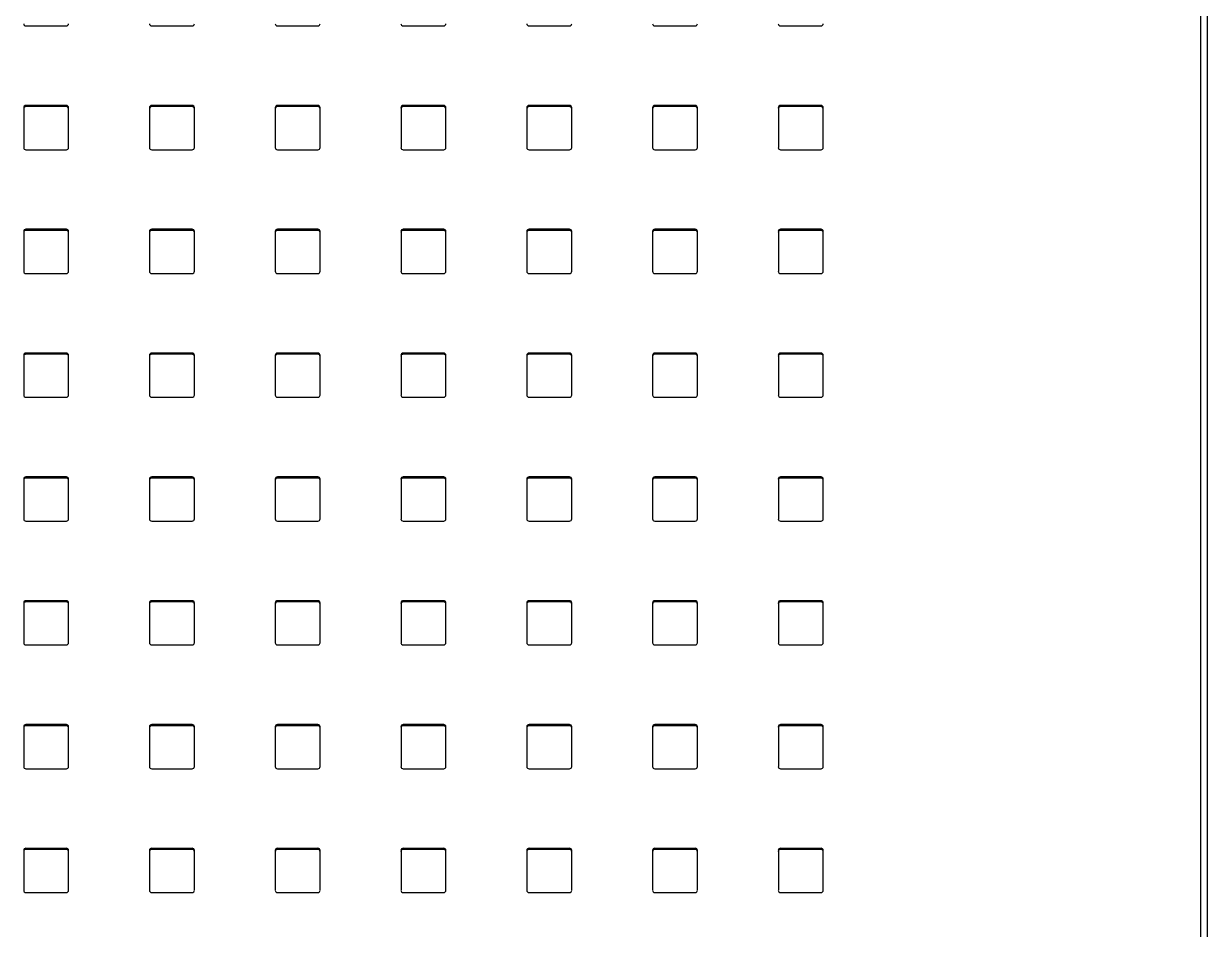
# Model space of a CAD drawing. Header units: millimetres. Extents: x -218071 to -203542, y 15363 to 51382.
# Drawn here: x -217470.7 to -217444.35, y 51340.92 to 51361.09 of the extents above; entities that cross this region are included whole.
import ezdxf

# ---------------------------------------------------------------- set-up
doc = ezdxf.new("R2010")
doc.units = ezdxf.units.MM
doc.header["$LTSCALE"] = 4
doc.layers.add('TPF-EQUIPEMENT', color=7, linetype='Continuous')

msp = doc.modelspace()

# ---------------------------------------------------------------- linework, layer by layer
at = {"layer": 'TPF-EQUIPEMENT', "color": 7, "linetype": 'Continuous', "lineweight": 25, "transparency": 33554671}
for p, q in [((-217444.503, 51382.036), (-217444.502, 51312.233)), ((-217444.353, 51381.961), (-217444.352, 51312.204)), ((-217470.652, 51361.039), (-217469.752, 51361.039)), ((-217467.852, 51361.039), (-217466.952, 51361.039)), ((-217465.052, 51361.039), (-217464.152, 51361.039)), ((-217462.252, 51361.039), (-217461.352, 51361.039)), ((-217459.452, 51361.039), (-217458.552, 51361.039)), ((-217456.652, 51361.039), (-217455.752, 51361.039)), ((-217453.852, 51361.039), (-217452.952, 51361.039)), ((-217470.702, 51359.217), (-217470.702, 51358.331)), ((-217469.752, 51359.266), (-217470.652, 51359.266)), ((-217469.752, 51359.24), (-217470.652, 51359.24)), ((-217469.702, 51358.331), (-217469.702, 51359.217)), ((-217467.902, 51359.217), (-217467.902, 51358.331)), ((-217466.952, 51359.266), (-217467.852, 51359.266)), ((-217466.952, 51359.24), (-217467.852, 51359.24)), ((-217466.902, 51358.331), (-217466.902, 51359.217)), ((-217465.102, 51359.217), (-217465.102, 51358.331)), ((-217464.152, 51359.266), (-217465.052, 51359.266)), ((-217464.152, 51359.24), (-217465.052, 51359.24)), ((-217464.102, 51358.331), (-217464.102, 51359.217)), ((-217462.302, 51359.217), (-217462.302, 51358.331)), ((-217461.352, 51359.266), (-217462.252, 51359.266)), ((-217461.352, 51359.24), (-217462.252, 51359.24)), ((-217461.302, 51358.331), (-217461.302, 51359.217)), ((-217459.502, 51359.217), (-217459.502, 51358.331)), ((-217458.552, 51359.266), (-217459.452, 51359.266)), ((-217458.552, 51359.24), (-217459.452, 51359.24)), ((-217458.502, 51358.331), (-217458.502, 51359.217)), ((-217456.702, 51359.217), (-217456.702, 51358.331)), ((-217455.752, 51359.266), (-217456.652, 51359.266)), ((-217455.752, 51359.24), (-217456.652, 51359.24)), ((-217455.702, 51358.331), (-217455.702, 51359.217)), ((-217453.902, 51359.217), (-217453.902, 51358.331)), ((-217452.952, 51359.266), (-217453.852, 51359.266)), ((-217452.952, 51359.24), (-217453.852, 51359.24)), ((-217452.902, 51358.331), (-217452.902, 51359.217)), ((-217470.652, 51358.281), (-217469.752, 51358.281)), ((-217467.852, 51358.281), (-217466.952, 51358.281)), ((-217465.052, 51358.281), (-217464.152, 51358.281)), ((-217462.252, 51358.281), (-217461.352, 51358.281)), ((-217459.452, 51358.281), (-217458.552, 51358.281)), ((-217456.652, 51358.281), (-217455.752, 51358.281)), ((-217453.852, 51358.281), (-217452.952, 51358.281)), ((-217470.702, 51356.459), (-217470.702, 51355.573)), ((-217469.752, 51356.509), (-217470.652, 51356.509)), ((-217469.752, 51356.483), (-217470.652, 51356.483)), ((-217469.702, 51355.573), (-217469.702, 51356.459)), ((-217467.902, 51356.459), (-217467.902, 51355.573)), ((-217466.952, 51356.509), (-217467.852, 51356.509)), ((-217466.952, 51356.483), (-217467.852, 51356.483)), ((-217466.902, 51355.573), (-217466.902, 51356.459)), ((-217465.102, 51356.459), (-217465.102, 51355.573)), ((-217464.152, 51356.509), (-217465.052, 51356.509)), ((-217464.152, 51356.483), (-217465.052, 51356.483)), ((-217464.102, 51355.573), (-217464.102, 51356.459)), ((-217462.302, 51356.459), (-217462.302, 51355.573)), ((-217461.352, 51356.509), (-217462.252, 51356.509)), ((-217461.352, 51356.483), (-217462.252, 51356.483)), ((-217461.302, 51355.573), (-217461.302, 51356.459)), ((-217459.502, 51356.459), (-217459.502, 51355.573)), ((-217458.552, 51356.509), (-217459.452, 51356.509)), ((-217458.552, 51356.483), (-217459.452, 51356.483)), ((-217458.502, 51355.573), (-217458.502, 51356.459)), ((-217456.702, 51356.459), (-217456.702, 51355.573)), ((-217455.752, 51356.509), (-217456.652, 51356.509)), ((-217455.752, 51356.483), (-217456.652, 51356.483)), ((-217455.702, 51355.573), (-217455.702, 51356.459)), ((-217453.902, 51356.459), (-217453.902, 51355.573)), ((-217452.952, 51356.509), (-217453.852, 51356.509)), ((-217452.952, 51356.483), (-217453.852, 51356.483)), ((-217452.902, 51355.573), (-217452.902, 51356.459)), ((-217470.652, 51355.524), (-217469.752, 51355.524)), ((-217467.852, 51355.524), (-217466.952, 51355.524)), ((-217465.052, 51355.524), (-217464.152, 51355.524)), ((-217462.252, 51355.524), (-217461.352, 51355.524)), ((-217459.452, 51355.524), (-217458.552, 51355.524)), ((-217456.652, 51355.524), (-217455.752, 51355.524)), ((-217453.852, 51355.524), (-217452.952, 51355.524)), ((-217470.702, 51353.702), (-217470.702, 51352.816)), ((-217469.752, 51353.751), (-217470.652, 51353.751)), ((-217469.752, 51353.725), (-217470.652, 51353.725)), ((-217469.702, 51352.816), (-217469.702, 51353.702)), ((-217467.902, 51353.702), (-217467.902, 51352.816)), ((-217466.952, 51353.751), (-217467.852, 51353.751)), ((-217466.952, 51353.725), (-217467.852, 51353.725)), ((-217466.902, 51352.816), (-217466.902, 51353.702)), ((-217465.102, 51353.702), (-217465.102, 51352.816)), ((-217464.152, 51353.751), (-217465.052, 51353.751)), ((-217464.152, 51353.725), (-217465.052, 51353.725)), ((-217464.102, 51352.816), (-217464.102, 51353.702)), ((-217462.302, 51353.702), (-217462.302, 51352.816)), ((-217461.352, 51353.751), (-217462.252, 51353.751)), ((-217461.352, 51353.725), (-217462.252, 51353.725)), ((-217461.302, 51352.816), (-217461.302, 51353.702)), ((-217459.502, 51353.702), (-217459.502, 51352.816)), ((-217458.552, 51353.751), (-217459.452, 51353.751)), ((-217458.552, 51353.725), (-217459.452, 51353.725)), ((-217458.502, 51352.816), (-217458.502, 51353.702)), ((-217456.702, 51353.702), (-217456.702, 51352.816)), ((-217455.752, 51353.751), (-217456.652, 51353.751)), ((-217455.752, 51353.725), (-217456.652, 51353.725)), ((-217455.702, 51352.816), (-217455.702, 51353.702)), ((-217453.902, 51353.702), (-217453.902, 51352.816)), ((-217452.952, 51353.751), (-217453.852, 51353.751)), ((-217452.952, 51353.725), (-217453.852, 51353.725)), ((-217452.902, 51352.816), (-217452.902, 51353.702)), ((-217470.652, 51352.766), (-217469.752, 51352.766)), ((-217467.852, 51352.766), (-217466.952, 51352.766)), ((-217465.052, 51352.766), (-217464.152, 51352.766)), ((-217462.252, 51352.766), (-217461.352, 51352.766)), ((-217459.452, 51352.766), (-217458.552, 51352.766)), ((-217456.652, 51352.766), (-217455.752, 51352.766)), ((-217453.852, 51352.766), (-217452.952, 51352.766)), ((-217470.702, 51350.944), (-217470.702, 51350.058)), ((-217469.752, 51350.994), (-217470.652, 51350.994)), ((-217469.752, 51350.968), (-217470.652, 51350.968)), ((-217469.702, 51350.058), (-217469.702, 51350.944)), ((-217467.902, 51350.944), (-217467.902, 51350.058)), ((-217466.952, 51350.994), (-217467.852, 51350.994)), ((-217466.952, 51350.968), (-217467.852, 51350.968)), ((-217466.902, 51350.058), (-217466.902, 51350.944)), ((-217465.102, 51350.944), (-217465.102, 51350.058)), ((-217464.152, 51350.994), (-217465.052, 51350.994)), ((-217464.152, 51350.968), (-217465.052, 51350.968)), ((-217464.102, 51350.058), (-217464.102, 51350.944)), ((-217462.302, 51350.944), (-217462.302, 51350.058)), ((-217461.352, 51350.994), (-217462.252, 51350.994)), ((-217461.352, 51350.968), (-217462.252, 51350.968)), ((-217461.302, 51350.058), (-217461.302, 51350.944)), ((-217459.502, 51350.944), (-217459.502, 51350.058)), ((-217458.552, 51350.994), (-217459.452, 51350.994)), ((-217458.552, 51350.968), (-217459.452, 51350.968)), ((-217458.502, 51350.058), (-217458.502, 51350.944)), ((-217456.702, 51350.944), (-217456.702, 51350.058)), ((-217455.752, 51350.994), (-217456.652, 51350.994)), ((-217455.752, 51350.968), (-217456.652, 51350.968)), ((-217455.702, 51350.058), (-217455.702, 51350.944)), ((-217453.902, 51350.944), (-217453.902, 51350.058)), ((-217452.952, 51350.994), (-217453.852, 51350.994)), ((-217452.952, 51350.968), (-217453.852, 51350.968)), ((-217452.902, 51350.058), (-217452.902, 51350.944)), ((-217470.652, 51350.009), (-217469.752, 51350.009)), ((-217467.852, 51350.009), (-217466.952, 51350.009)), ((-217465.052, 51350.009), (-217464.152, 51350.009)), ((-217462.252, 51350.009), (-217461.352, 51350.009)), ((-217459.452, 51350.009), (-217458.552, 51350.009)), ((-217456.652, 51350.009), (-217455.752, 51350.009)), ((-217453.852, 51350.009), (-217452.952, 51350.009)), ((-217470.702, 51348.187), (-217470.702, 51347.301)), ((-217469.752, 51348.236), (-217470.652, 51348.236)), ((-217469.752, 51348.21), (-217470.652, 51348.21)), ((-217469.702, 51347.301), (-217469.702, 51348.187)), ((-217467.902, 51348.187), (-217467.902, 51347.301)), ((-217466.952, 51348.236), (-217467.852, 51348.236)), ((-217466.952, 51348.21), (-217467.852, 51348.21)), ((-217466.902, 51347.301), (-217466.902, 51348.187)), ((-217465.102, 51348.187), (-217465.102, 51347.301)), ((-217464.152, 51348.236), (-217465.052, 51348.236)), ((-217464.152, 51348.21), (-217465.052, 51348.21)), ((-217464.102, 51347.301), (-217464.102, 51348.187)), ((-217462.302, 51348.187), (-217462.302, 51347.301)), ((-217461.352, 51348.236), (-217462.252, 51348.236)), ((-217461.352, 51348.21), (-217462.252, 51348.21)), ((-217461.302, 51347.301), (-217461.302, 51348.187)), ((-217459.502, 51348.187), (-217459.502, 51347.301)), ((-217458.552, 51348.236), (-217459.452, 51348.236)), ((-217458.552, 51348.21), (-217459.452, 51348.21)), ((-217458.502, 51347.301), (-217458.502, 51348.187)), ((-217456.702, 51348.187), (-217456.702, 51347.301)), ((-217455.752, 51348.236), (-217456.652, 51348.236)), ((-217455.752, 51348.21), (-217456.652, 51348.21)), ((-217455.702, 51347.301), (-217455.702, 51348.187)), ((-217453.902, 51348.187), (-217453.902, 51347.301)), ((-217452.952, 51348.236), (-217453.852, 51348.236)), ((-217452.952, 51348.21), (-217453.852, 51348.21)), ((-217452.902, 51347.301), (-217452.902, 51348.187)), ((-217470.652, 51347.251), (-217469.752, 51347.251)), ((-217467.852, 51347.251), (-217466.952, 51347.251)), ((-217465.052, 51347.251), (-217464.152, 51347.251)), ((-217462.252, 51347.251), (-217461.352, 51347.251)), ((-217459.452, 51347.251), (-217458.552, 51347.251)), ((-217456.652, 51347.251), (-217455.752, 51347.251)), ((-217453.852, 51347.251), (-217452.952, 51347.251)), ((-217470.702, 51345.43), (-217470.702, 51344.543)), ((-217469.752, 51345.479), (-217470.652, 51345.479)), ((-217469.752, 51345.453), (-217470.652, 51345.453)), ((-217469.702, 51344.543), (-217469.702, 51345.43)), ((-217467.902, 51345.43), (-217467.902, 51344.543)), ((-217466.952, 51345.479), (-217467.852, 51345.479)), ((-217466.952, 51345.453), (-217467.852, 51345.453)), ((-217466.902, 51344.543), (-217466.902, 51345.43)), ((-217465.102, 51345.43), (-217465.102, 51344.543)), ((-217464.152, 51345.479), (-217465.052, 51345.479)), ((-217464.152, 51345.453), (-217465.052, 51345.453)), ((-217464.102, 51344.543), (-217464.102, 51345.43)), ((-217462.302, 51345.43), (-217462.302, 51344.543)), ((-217461.352, 51345.479), (-217462.252, 51345.479)), ((-217461.352, 51345.453), (-217462.252, 51345.453)), ((-217461.302, 51344.543), (-217461.302, 51345.43)), ((-217459.502, 51345.43), (-217459.502, 51344.543)), ((-217458.552, 51345.479), (-217459.452, 51345.479)), ((-217458.552, 51345.453), (-217459.452, 51345.453)), ((-217458.502, 51344.543), (-217458.502, 51345.43)), ((-217456.702, 51345.43), (-217456.702, 51344.543)), ((-217455.752, 51345.479), (-217456.652, 51345.479)), ((-217455.752, 51345.453), (-217456.652, 51345.453)), ((-217455.702, 51344.543), (-217455.702, 51345.43)), ((-217453.902, 51345.43), (-217453.902, 51344.543)), ((-217452.952, 51345.479), (-217453.852, 51345.479)), ((-217452.952, 51345.453), (-217453.852, 51345.453)), ((-217452.902, 51344.543), (-217452.902, 51345.43)), ((-217470.652, 51344.494), (-217469.752, 51344.494)), ((-217467.852, 51344.494), (-217466.952, 51344.494)), ((-217465.052, 51344.494), (-217464.152, 51344.494)), ((-217462.252, 51344.494), (-217461.352, 51344.494)), ((-217459.452, 51344.494), (-217458.552, 51344.494)), ((-217456.652, 51344.494), (-217455.752, 51344.494)), ((-217453.852, 51344.494), (-217452.952, 51344.494)), ((-217469.752, 51342.721), (-217470.652, 51342.721)), ((-217466.952, 51342.721), (-217467.852, 51342.721)), ((-217464.152, 51342.721), (-217465.052, 51342.721)), ((-217461.352, 51342.721), (-217462.252, 51342.721)), ((-217458.552, 51342.721), (-217459.452, 51342.721)), ((-217455.752, 51342.721), (-217456.652, 51342.721)), ((-217452.952, 51342.721), (-217453.852, 51342.721)), ((-217470.702, 51342.672), (-217470.702, 51341.786)), ((-217469.752, 51342.695), (-217470.652, 51342.695)), ((-217469.702, 51341.786), (-217469.702, 51342.672)), ((-217467.902, 51342.672), (-217467.902, 51341.786)), ((-217466.952, 51342.695), (-217467.852, 51342.695)), ((-217466.902, 51341.786), (-217466.902, 51342.672)), ((-217465.102, 51342.672), (-217465.102, 51341.786)), ((-217464.152, 51342.695), (-217465.052, 51342.695)), ((-217464.102, 51341.786), (-217464.102, 51342.672)), ((-217462.302, 51342.672), (-217462.302, 51341.786)), ((-217461.352, 51342.695), (-217462.252, 51342.695)), ((-217461.302, 51341.786), (-217461.302, 51342.672)), ((-217459.502, 51342.672), (-217459.502, 51341.786)), ((-217458.552, 51342.695), (-217459.452, 51342.695)), ((-217458.502, 51341.786), (-217458.502, 51342.672)), ((-217456.702, 51342.672), (-217456.702, 51341.786)), ((-217455.752, 51342.695), (-217456.652, 51342.695)), ((-217455.702, 51341.786), (-217455.702, 51342.672)), ((-217453.902, 51342.672), (-217453.902, 51341.786)), ((-217452.952, 51342.695), (-217453.852, 51342.695)), ((-217452.902, 51341.786), (-217452.902, 51342.672)), ((-217470.652, 51341.737), (-217469.752, 51341.737)), ((-217467.852, 51341.737), (-217466.952, 51341.737)), ((-217465.052, 51341.737), (-217464.152, 51341.737)), ((-217462.252, 51341.737), (-217461.352, 51341.737)), ((-217459.452, 51341.737), (-217458.552, 51341.737)), ((-217456.652, 51341.737), (-217455.752, 51341.737)), ((-217453.852, 51341.737), (-217452.952, 51341.737))]:
    msp.add_line(p, q, dxfattribs=at)
at = {"layer": 'TPF-EQUIPEMENT', "color": 8, "linetype": 'Continuous', "lineweight": 18, "transparency": 33554671}
for p, q in [((-217470.652, 51359.24), (-217470.652, 51359.266)), ((-217469.752, 51359.24), (-217469.752, 51359.266)), ((-217467.852, 51359.24), (-217467.852, 51359.266)), ((-217466.952, 51359.24), (-217466.952, 51359.266)), ((-217465.052, 51359.24), (-217465.052, 51359.266)), ((-217464.152, 51359.24), (-217464.152, 51359.266)), ((-217462.252, 51359.24), (-217462.252, 51359.266)), ((-217461.352, 51359.24), (-217461.352, 51359.266)), ((-217459.452, 51359.24), (-217459.452, 51359.266)), ((-217458.552, 51359.24), (-217458.552, 51359.266)), ((-217456.652, 51359.24), (-217456.652, 51359.266)), ((-217455.752, 51359.24), (-217455.752, 51359.266)), ((-217453.852, 51359.24), (-217453.852, 51359.266)), ((-217452.952, 51359.24), (-217452.952, 51359.266)), ((-217470.652, 51356.483), (-217470.652, 51356.509)), ((-217469.752, 51356.483), (-217469.752, 51356.509)), ((-217467.852, 51356.483), (-217467.852, 51356.509)), ((-217466.952, 51356.483), (-217466.952, 51356.509)), ((-217465.052, 51356.483), (-217465.052, 51356.509)), ((-217464.152, 51356.483), (-217464.152, 51356.509)), ((-217462.252, 51356.483), (-217462.252, 51356.509)), ((-217461.352, 51356.483), (-217461.352, 51356.509)), ((-217459.452, 51356.483), (-217459.452, 51356.509)), ((-217458.552, 51356.483), (-217458.552, 51356.509)), ((-217456.652, 51356.483), (-217456.652, 51356.509)), ((-217455.752, 51356.483), (-217455.752, 51356.509)), ((-217453.852, 51356.483), (-217453.852, 51356.509)), ((-217452.952, 51356.483), (-217452.952, 51356.509)), ((-217470.652, 51353.725), (-217470.652, 51353.751)), ((-217469.752, 51353.725), (-217469.752, 51353.751)), ((-217467.852, 51353.725), (-217467.852, 51353.751)), ((-217466.952, 51353.725), (-217466.952, 51353.751)), ((-217465.052, 51353.725), (-217465.052, 51353.751)), ((-217464.152, 51353.725), (-217464.152, 51353.751)), ((-217462.252, 51353.725), (-217462.252, 51353.751)), ((-217461.352, 51353.725), (-217461.352, 51353.751)), ((-217459.452, 51353.725), (-217459.452, 51353.751)), ((-217458.552, 51353.725), (-217458.552, 51353.751)), ((-217456.652, 51353.725), (-217456.652, 51353.751)), ((-217455.752, 51353.725), (-217455.752, 51353.751)), ((-217453.852, 51353.725), (-217453.852, 51353.751)), ((-217452.952, 51353.725), (-217452.952, 51353.751)), ((-217470.652, 51350.968), (-217470.652, 51350.994)), ((-217469.752, 51350.968), (-217469.752, 51350.994)), ((-217467.852, 51350.968), (-217467.852, 51350.994)), ((-217466.952, 51350.968), (-217466.952, 51350.994)), ((-217465.052, 51350.968), (-217465.052, 51350.994)), ((-217464.152, 51350.968), (-217464.152, 51350.994)), ((-217462.252, 51350.968), (-217462.252, 51350.994)), ((-217461.352, 51350.968), (-217461.352, 51350.994)), ((-217459.452, 51350.968), (-217459.452, 51350.994)), ((-217458.552, 51350.968), (-217458.552, 51350.994)), ((-217456.652, 51350.968), (-217456.652, 51350.994)), ((-217455.752, 51350.968), (-217455.752, 51350.994)), ((-217453.852, 51350.968), (-217453.852, 51350.994)), ((-217452.952, 51350.968), (-217452.952, 51350.994)), ((-217470.652, 51348.21), (-217470.652, 51348.236)), ((-217469.752, 51348.21), (-217469.752, 51348.236)), ((-217467.852, 51348.21), (-217467.852, 51348.236)), ((-217466.952, 51348.21), (-217466.952, 51348.236)), ((-217465.052, 51348.21), (-217465.052, 51348.236)), ((-217464.152, 51348.21), (-217464.152, 51348.236)), ((-217462.252, 51348.21), (-217462.252, 51348.236)), ((-217461.352, 51348.21), (-217461.352, 51348.236)), ((-217459.452, 51348.21), (-217459.452, 51348.236)), ((-217458.552, 51348.21), (-217458.552, 51348.236)), ((-217456.652, 51348.21), (-217456.652, 51348.236)), ((-217455.752, 51348.21), (-217455.752, 51348.236)), ((-217453.852, 51348.21), (-217453.852, 51348.236)), ((-217452.952, 51348.21), (-217452.952, 51348.236)), ((-217470.652, 51345.453), (-217470.652, 51345.479)), ((-217469.752, 51345.453), (-217469.752, 51345.479)), ((-217467.852, 51345.453), (-217467.852, 51345.479)), ((-217466.952, 51345.453), (-217466.952, 51345.479)), ((-217465.052, 51345.453), (-217465.052, 51345.479)), ((-217464.152, 51345.453), (-217464.152, 51345.479)), ((-217462.252, 51345.453), (-217462.252, 51345.479)), ((-217461.352, 51345.453), (-217461.352, 51345.479)), ((-217459.452, 51345.453), (-217459.452, 51345.479)), ((-217458.552, 51345.453), (-217458.552, 51345.479)), ((-217456.652, 51345.453), (-217456.652, 51345.479)), ((-217455.752, 51345.453), (-217455.752, 51345.479)), ((-217453.852, 51345.453), (-217453.852, 51345.479)), ((-217452.952, 51345.453), (-217452.952, 51345.479)), ((-217470.652, 51342.695), (-217470.652, 51342.721)), ((-217469.752, 51342.695), (-217469.752, 51342.721)), ((-217467.852, 51342.695), (-217467.852, 51342.721)), ((-217466.952, 51342.695), (-217466.952, 51342.721)), ((-217465.052, 51342.695), (-217465.052, 51342.721)), ((-217464.152, 51342.695), (-217464.152, 51342.721)), ((-217462.252, 51342.695), (-217462.252, 51342.721)), ((-217461.352, 51342.695), (-217461.352, 51342.721)), ((-217459.452, 51342.695), (-217459.452, 51342.721)), ((-217458.552, 51342.695), (-217458.552, 51342.721)), ((-217456.652, 51342.695), (-217456.652, 51342.721)), ((-217455.752, 51342.695), (-217455.752, 51342.721)), ((-217453.852, 51342.695), (-217453.852, 51342.721)), ((-217452.952, 51342.695), (-217452.952, 51342.721))]:
    msp.add_line(p, q, dxfattribs=at)
at = {"layer": 'TPF-EQUIPEMENT', "color": 7, "linetype": 'Continuous', "lineweight": 25, "transparency": 33554671}
for centre, start, end in [((-217470.653, 51361.088), 180.4419, 270.4352), ((-217469.752, 51361.088), 269.5648, 359.5581), ((-217467.853, 51361.088), 180.4419, 270.4352), ((-217466.952, 51361.088), 269.5648, 359.5581), ((-217465.053, 51361.088), 180.4419, 270.4352), ((-217464.152, 51361.088), 269.5648, 359.5581), ((-217462.253, 51361.088), 180.4419, 270.4352), ((-217461.352, 51361.088), 269.5648, 359.5581), ((-217459.453, 51361.088), 180.4419, 270.4352), ((-217458.552, 51361.088), 269.5648, 359.5581), ((-217456.653, 51361.088), 180.4419, 270.4352), ((-217455.752, 51361.088), 269.5648, 359.5581), ((-217453.853, 51361.088), 180.4419, 270.4352), ((-217452.952, 51361.088), 269.5648, 359.5581), ((-217470.653, 51359.216), 89.5648, 179.5581), ((-217470.653, 51359.19), 89.5648, 179.5581), ((-217469.752, 51359.216), 0.4419, 90.4352), ((-217469.752, 51359.19), 0.4419, 90.4352), ((-217467.853, 51359.216), 89.5648, 179.5581), ((-217467.853, 51359.19), 89.5648, 179.5581), ((-217466.952, 51359.216), 0.4419, 90.4352), ((-217466.952, 51359.19), 0.4419, 90.4352), ((-217465.053, 51359.216), 89.5648, 179.5581), ((-217465.053, 51359.19), 89.5648, 179.5581), ((-217464.152, 51359.216), 0.4419, 90.4352), ((-217464.152, 51359.19), 0.4419, 90.4352), ((-217462.253, 51359.216), 89.5648, 179.5581), ((-217462.253, 51359.19), 89.5648, 179.5581), ((-217461.352, 51359.216), 0.4419, 90.4352), ((-217461.352, 51359.19), 0.4419, 90.4352), ((-217459.453, 51359.216), 89.5648, 179.5581), ((-217459.453, 51359.19), 89.5648, 179.5581), ((-217458.552, 51359.216), 0.4419, 90.4352), ((-217458.552, 51359.19), 0.4419, 90.4352), ((-217456.653, 51359.216), 89.5648, 179.5581), ((-217456.653, 51359.19), 89.5648, 179.5581), ((-217455.752, 51359.216), 0.4419, 90.4352), ((-217455.752, 51359.19), 0.4419, 90.4352), ((-217453.853, 51359.216), 89.5648, 179.5581), ((-217453.853, 51359.19), 89.5648, 179.5581), ((-217452.952, 51359.216), 0.4419, 90.4352), ((-217452.952, 51359.19), 0.4419, 90.4352), ((-217470.653, 51358.331), 180.4419, 270.4352), ((-217469.752, 51358.331), 269.5648, 359.5581), ((-217467.853, 51358.331), 180.4419, 270.4352), ((-217466.952, 51358.331), 269.5648, 359.5581), ((-217465.053, 51358.331), 180.4419, 270.4352), ((-217464.152, 51358.331), 269.5648, 359.5581), ((-217462.253, 51358.331), 180.4419, 270.4352), ((-217461.352, 51358.331), 269.5648, 359.5581), ((-217459.453, 51358.331), 180.4419, 270.4352), ((-217458.552, 51358.331), 269.5648, 359.5581), ((-217456.653, 51358.331), 180.4419, 270.4352), ((-217455.752, 51358.331), 269.5648, 359.5581), ((-217453.853, 51358.331), 180.4419, 270.4352), ((-217452.952, 51358.331), 269.5648, 359.5581), ((-217470.653, 51356.459), 89.5648, 179.5581), ((-217470.653, 51356.433), 89.5648, 179.5581), ((-217469.752, 51356.459), 0.4419, 90.4352), ((-217469.752, 51356.433), 0.4419, 90.4352), ((-217467.853, 51356.459), 89.5648, 179.5581), ((-217467.853, 51356.433), 89.5648, 179.5581), ((-217466.952, 51356.459), 0.4419, 90.4352), ((-217466.952, 51356.433), 0.4419, 90.4352), ((-217465.053, 51356.459), 89.5648, 179.5581), ((-217465.053, 51356.433), 89.5648, 179.5581), ((-217464.152, 51356.459), 0.4419, 90.4352), ((-217464.152, 51356.433), 0.4419, 90.4352), ((-217462.253, 51356.459), 89.5648, 179.5581), ((-217462.253, 51356.433), 89.5648, 179.5581), ((-217461.352, 51356.459), 0.4419, 90.4352), ((-217461.352, 51356.433), 0.4419, 90.4352), ((-217459.453, 51356.459), 89.5648, 179.5581), ((-217459.453, 51356.433), 89.5648, 179.5581), ((-217458.552, 51356.459), 0.4419, 90.4352), ((-217458.552, 51356.433), 0.4419, 90.4352), ((-217456.653, 51356.459), 89.5648, 179.5581), ((-217456.653, 51356.433), 89.5648, 179.5581), ((-217455.752, 51356.459), 0.4419, 90.4352), ((-217455.752, 51356.433), 0.4419, 90.4352), ((-217453.853, 51356.459), 89.5648, 179.5581), ((-217453.853, 51356.433), 89.5648, 179.5581), ((-217452.952, 51356.459), 0.4419, 90.4352), ((-217452.952, 51356.433), 0.4419, 90.4352), ((-217470.653, 51355.573), 180.4419, 270.4352), ((-217469.752, 51355.573), 269.5648, 359.5581), ((-217467.853, 51355.573), 180.4419, 270.4352), ((-217466.952, 51355.573), 269.5648, 359.5581), ((-217465.053, 51355.573), 180.4419, 270.4352), ((-217464.152, 51355.573), 269.5648, 359.5581), ((-217462.253, 51355.573), 180.4419, 270.4352), ((-217461.352, 51355.573), 269.5648, 359.5581), ((-217459.453, 51355.573), 180.4419, 270.4352), ((-217458.552, 51355.573), 269.5648, 359.5581), ((-217456.653, 51355.573), 180.4419, 270.4352), ((-217455.752, 51355.573), 269.5648, 359.5581), ((-217453.853, 51355.573), 180.4419, 270.4352), ((-217452.952, 51355.573), 269.5648, 359.5581), ((-217470.653, 51353.702), 89.5648, 179.5581), ((-217470.653, 51353.676), 89.5648, 179.5581), ((-217469.752, 51353.702), 0.4419, 90.4352), ((-217469.752, 51353.676), 0.4419, 90.4352), ((-217467.853, 51353.702), 89.5648, 179.5581), ((-217467.853, 51353.676), 89.5648, 179.5581), ((-217466.952, 51353.702), 0.4419, 90.4352), ((-217466.952, 51353.676), 0.4419, 90.4352), ((-217465.053, 51353.702), 89.5648, 179.5581), ((-217465.053, 51353.676), 89.5648, 179.5581), ((-217464.152, 51353.702), 0.4419, 90.4352), ((-217464.152, 51353.676), 0.4419, 90.4352), ((-217462.253, 51353.702), 89.5648, 179.5581), ((-217462.253, 51353.676), 89.5648, 179.5581), ((-217461.352, 51353.702), 0.4419, 90.4352), ((-217461.352, 51353.676), 0.4419, 90.4352), ((-217459.453, 51353.702), 89.5648, 179.5581), ((-217459.453, 51353.676), 89.5648, 179.5581), ((-217458.552, 51353.702), 0.4419, 90.4352), ((-217458.552, 51353.676), 0.4419, 90.4352), ((-217456.653, 51353.702), 89.5648, 179.5581), ((-217456.653, 51353.676), 89.5648, 179.5581), ((-217455.752, 51353.702), 0.4419, 90.4352), ((-217455.752, 51353.676), 0.4419, 90.4352), ((-217453.853, 51353.702), 89.5648, 179.5581), ((-217453.853, 51353.676), 89.5648, 179.5581), ((-217452.952, 51353.702), 0.4419, 90.4352), ((-217452.952, 51353.676), 0.4419, 90.4352), ((-217470.653, 51352.816), 180.4419, 270.4352), ((-217469.752, 51352.816), 269.5648, 359.5581), ((-217467.853, 51352.816), 180.4419, 270.4352), ((-217466.952, 51352.816), 269.5648, 359.5581), ((-217465.053, 51352.816), 180.4419, 270.4352), ((-217464.152, 51352.816), 269.5648, 359.5581), ((-217462.253, 51352.816), 180.4419, 270.4352), ((-217461.352, 51352.816), 269.5648, 359.5581), ((-217459.453, 51352.816), 180.4419, 270.4352), ((-217458.552, 51352.816), 269.5648, 359.5581), ((-217456.653, 51352.816), 180.4419, 270.4352), ((-217455.752, 51352.816), 269.5648, 359.5581), ((-217453.853, 51352.816), 180.4419, 270.4352), ((-217452.952, 51352.816), 269.5648, 359.5581), ((-217470.653, 51350.944), 89.5648, 179.5581), ((-217470.653, 51350.918), 89.5648, 179.5581), ((-217469.752, 51350.944), 0.4419, 90.4352), ((-217469.752, 51350.918), 0.4419, 90.4352), ((-217467.853, 51350.944), 89.5648, 179.5581), ((-217467.853, 51350.918), 89.5648, 179.5581), ((-217466.952, 51350.944), 0.4419, 90.4352), ((-217466.952, 51350.918), 0.4419, 90.4352), ((-217465.053, 51350.944), 89.5648, 179.5581), ((-217465.053, 51350.918), 89.5648, 179.5581), ((-217464.152, 51350.944), 0.4419, 90.4352), ((-217464.152, 51350.918), 0.4419, 90.4352), ((-217462.253, 51350.944), 89.5648, 179.5581), ((-217462.253, 51350.918), 89.5648, 179.5581), ((-217461.352, 51350.944), 0.4419, 90.4352), ((-217461.352, 51350.918), 0.4419, 90.4352), ((-217459.453, 51350.944), 89.5648, 179.5581), ((-217459.453, 51350.918), 89.5648, 179.5581), ((-217458.552, 51350.944), 0.4419, 90.4352), ((-217458.552, 51350.918), 0.4419, 90.4352), ((-217456.653, 51350.944), 89.5648, 179.5581), ((-217456.653, 51350.918), 89.5648, 179.5581), ((-217455.752, 51350.944), 0.4419, 90.4352), ((-217455.752, 51350.918), 0.4419, 90.4352), ((-217453.853, 51350.944), 89.5648, 179.5581), ((-217453.853, 51350.918), 89.5648, 179.5581), ((-217452.952, 51350.944), 0.4419, 90.4352), ((-217452.952, 51350.918), 0.4419, 90.4352), ((-217470.653, 51350.059), 180.4419, 270.4352), ((-217469.752, 51350.059), 269.5648, 359.5581), ((-217467.853, 51350.059), 180.4419, 270.4352), ((-217466.952, 51350.059), 269.5648, 359.5581), ((-217465.053, 51350.059), 180.4419, 270.4352), ((-217464.152, 51350.059), 269.5648, 359.5581), ((-217462.253, 51350.059), 180.4419, 270.4352), ((-217461.352, 51350.059), 269.5648, 359.5581), ((-217459.453, 51350.059), 180.4419, 270.4352), ((-217458.552, 51350.059), 269.5648, 359.5581), ((-217456.653, 51350.059), 180.4419, 270.4352), ((-217455.752, 51350.059), 269.5648, 359.5581), ((-217453.853, 51350.059), 180.4419, 270.4352), ((-217452.952, 51350.059), 269.5648, 359.5581), ((-217470.653, 51348.187), 89.5648, 179.5581), ((-217470.653, 51348.161), 89.5648, 179.5581), ((-217469.752, 51348.187), 0.4419, 90.4352), ((-217469.752, 51348.161), 0.4419, 90.4352), ((-217467.853, 51348.187), 89.5648, 179.5581), ((-217467.853, 51348.161), 89.5648, 179.5581), ((-217466.952, 51348.187), 0.4419, 90.4352), ((-217466.952, 51348.161), 0.4419, 90.4352), ((-217465.053, 51348.187), 89.5648, 179.5581), ((-217465.053, 51348.161), 89.5648, 179.5581), ((-217464.152, 51348.187), 0.4419, 90.4352), ((-217464.152, 51348.161), 0.4419, 90.4352), ((-217462.253, 51348.187), 89.5648, 179.5581), ((-217462.253, 51348.161), 89.5648, 179.5581), ((-217461.352, 51348.187), 0.4419, 90.4352), ((-217461.352, 51348.161), 0.4419, 90.4352), ((-217459.453, 51348.187), 89.5648, 179.5581), ((-217459.453, 51348.161), 89.5648, 179.5581), ((-217458.552, 51348.187), 0.4419, 90.4352), ((-217458.552, 51348.161), 0.4419, 90.4352), ((-217456.653, 51348.187), 89.5648, 179.5581), ((-217456.653, 51348.161), 89.5648, 179.5581), ((-217455.752, 51348.187), 0.4419, 90.4352), ((-217455.752, 51348.161), 0.4419, 90.4352), ((-217453.853, 51348.187), 89.5648, 179.5581), ((-217453.853, 51348.161), 89.5648, 179.5581), ((-217452.952, 51348.187), 0.4419, 90.4352), ((-217452.952, 51348.161), 0.4419, 90.4352), ((-217470.653, 51347.301), 180.4419, 270.4352), ((-217469.752, 51347.301), 269.5648, 359.5581), ((-217467.853, 51347.301), 180.4419, 270.4352), ((-217466.952, 51347.301), 269.5648, 359.5581), ((-217465.053, 51347.301), 180.4419, 270.4352), ((-217464.152, 51347.301), 269.5648, 359.5581), ((-217462.253, 51347.301), 180.4419, 270.4352), ((-217461.352, 51347.301), 269.5648, 359.5581), ((-217459.453, 51347.301), 180.4419, 270.4352), ((-217458.552, 51347.301), 269.5648, 359.5581), ((-217456.653, 51347.301), 180.4419, 270.4352), ((-217455.752, 51347.301), 269.5648, 359.5581), ((-217453.853, 51347.301), 180.4419, 270.4352), ((-217452.952, 51347.301), 269.5648, 359.5581), ((-217470.653, 51345.429), 89.5648, 179.5581), ((-217470.653, 51345.403), 89.5648, 179.5581), ((-217469.752, 51345.429), 0.4419, 90.4352), ((-217469.752, 51345.403), 0.4419, 90.4352), ((-217467.853, 51345.429), 89.5648, 179.5581), ((-217467.853, 51345.403), 89.5648, 179.5581), ((-217466.952, 51345.429), 0.4419, 90.4352), ((-217466.952, 51345.403), 0.4419, 90.4352), ((-217465.053, 51345.429), 89.5648, 179.5581), ((-217465.053, 51345.403), 89.5648, 179.5581), ((-217464.152, 51345.429), 0.4419, 90.4352), ((-217464.152, 51345.403), 0.4419, 90.4352), ((-217462.253, 51345.429), 89.5648, 179.5581), ((-217462.253, 51345.403), 89.5648, 179.5581), ((-217461.352, 51345.429), 0.4419, 90.4352), ((-217461.352, 51345.403), 0.4419, 90.4352), ((-217459.453, 51345.429), 89.5648, 179.5581), ((-217459.453, 51345.403), 89.5648, 179.5581), ((-217458.552, 51345.429), 0.4419, 90.4352), ((-217458.552, 51345.403), 0.4419, 90.4352), ((-217456.653, 51345.429), 89.5648, 179.5581), ((-217456.653, 51345.403), 89.5648, 179.5581), ((-217455.752, 51345.429), 0.4419, 90.4352), ((-217455.752, 51345.403), 0.4419, 90.4352), ((-217453.853, 51345.429), 89.5648, 179.5581), ((-217453.853, 51345.403), 89.5648, 179.5581), ((-217452.952, 51345.429), 0.4419, 90.4352), ((-217452.952, 51345.403), 0.4419, 90.4352), ((-217470.653, 51344.544), 180.4419, 270.4352), ((-217469.752, 51344.544), 269.5648, 359.5581), ((-217467.853, 51344.544), 180.4419, 270.4352), ((-217466.952, 51344.544), 269.5648, 359.5581), ((-217465.053, 51344.544), 180.4419, 270.4352), ((-217464.152, 51344.544), 269.5648, 359.5581), ((-217462.253, 51344.544), 180.4419, 270.4352), ((-217461.352, 51344.544), 269.5648, 359.5581), ((-217459.453, 51344.544), 180.4419, 270.4352), ((-217458.552, 51344.544), 269.5648, 359.5581), ((-217456.653, 51344.544), 180.4419, 270.4352), ((-217455.752, 51344.544), 269.5648, 359.5581), ((-217453.853, 51344.544), 180.4419, 270.4352), ((-217452.952, 51344.544), 269.5648, 359.5581), ((-217470.653, 51342.672), 89.5648, 179.5581), ((-217469.752, 51342.672), 0.4419, 90.4352), ((-217467.853, 51342.672), 89.5648, 179.5581), ((-217466.952, 51342.672), 0.4419, 90.4352), ((-217465.053, 51342.672), 89.5648, 179.5581), ((-217464.152, 51342.672), 0.4419, 90.4352), ((-217462.253, 51342.672), 89.5648, 179.5581), ((-217461.352, 51342.672), 0.4419, 90.4352), ((-217459.453, 51342.672), 89.5648, 179.5581), ((-217458.552, 51342.672), 0.4419, 90.4352), ((-217456.653, 51342.672), 89.5648, 179.5581), ((-217455.752, 51342.672), 0.4419, 90.4352), ((-217453.853, 51342.672), 89.5648, 179.5581), ((-217452.952, 51342.672), 0.4419, 90.4352), ((-217470.653, 51342.646), 89.5648, 179.5581), ((-217469.752, 51342.646), 0.4419, 90.4352), ((-217467.853, 51342.646), 89.5648, 179.5581), ((-217466.952, 51342.646), 0.4419, 90.4352), ((-217465.053, 51342.646), 89.5648, 179.5581), ((-217464.152, 51342.646), 0.4419, 90.4352), ((-217462.253, 51342.646), 89.5648, 179.5581), ((-217461.352, 51342.646), 0.4419, 90.4352), ((-217459.453, 51342.646), 89.5648, 179.5581), ((-217458.552, 51342.646), 0.4419, 90.4352), ((-217456.653, 51342.646), 89.5648, 179.5581), ((-217455.752, 51342.646), 0.4419, 90.4352), ((-217453.853, 51342.646), 89.5648, 179.5581), ((-217452.952, 51342.646), 0.4419, 90.4352), ((-217470.653, 51341.786), 180.4419, 270.4352), ((-217469.752, 51341.786), 269.5648, 359.5581), ((-217467.853, 51341.786), 180.4419, 270.4352), ((-217466.952, 51341.786), 269.5648, 359.5581), ((-217465.053, 51341.786), 180.4419, 270.4352), ((-217464.152, 51341.786), 269.5648, 359.5581), ((-217462.253, 51341.786), 180.4419, 270.4352), ((-217461.352, 51341.786), 269.5648, 359.5581), ((-217459.453, 51341.786), 180.4419, 270.4352), ((-217458.552, 51341.786), 269.5648, 359.5581), ((-217456.653, 51341.786), 180.4419, 270.4352), ((-217455.752, 51341.786), 269.5648, 359.5581), ((-217453.853, 51341.786), 180.4419, 270.4352), ((-217452.952, 51341.786), 269.5648, 359.5581)]:
    msp.add_arc(centre, 0.0496, start, end, dxfattribs=at)

doc.saveas('drawing.dxf')
